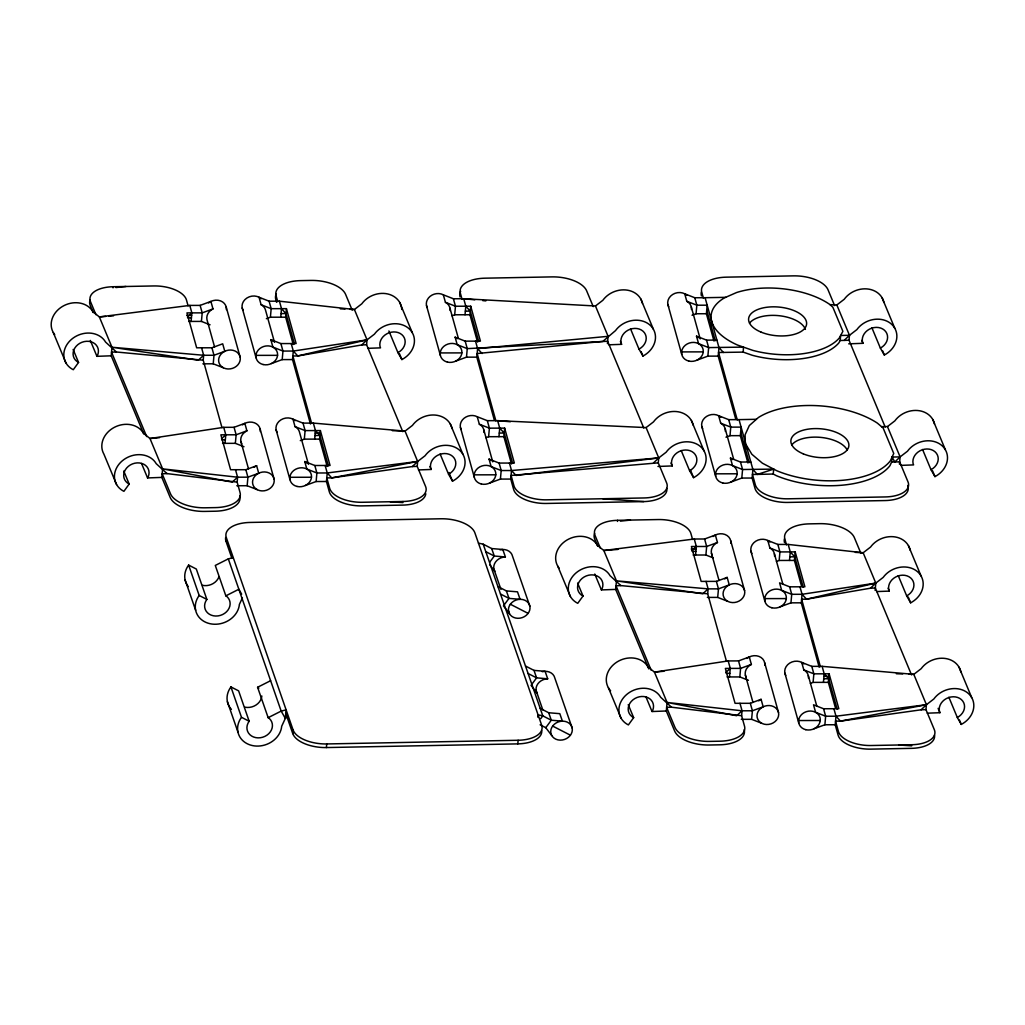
<?xml version="1.0" encoding="UTF-8"?>
<svg xmlns="http://www.w3.org/2000/svg" width="1025" height="1025" viewBox="0 0 1025 1025"><rect width="100%" height="100%" fill="white"/><g stroke="black" fill="none" stroke-linecap="round" stroke-linejoin="round"><path stroke-width="1.5" d="M871.942 327.859L880.36 348.09L884.332 355.022A22.435 18.873 -22.6 0 0 891.647 324.297A22.435 18.873 -22.6 0 0 856.874 329.602L849.469 335.303L840.667 335.47L840.167 340.479L838.847 342.927A66.74 32.967 5.2 0 1 752.248 355.265L743.228 352.113L743.445 347.116L708.647 347.59L698.589 343.657L696.5 336.174L706.558 340.121L716.898 340.108M113.019 287.846L113.122 286.731L153.801 285.949A28.136 13.902 5.2 0 1 186.46 299.979L188.1 305.898M143.692 433.818L111.2 355.803L111.981 347.257L99.348 316.917L92.942 311.741A22.435 18.873 -22.6 0 0 62.435 306.462A22.435 18.873 -22.6 0 0 54.697 334.624M239.696 496.087A30.173 14.901 5.2 0 1 215.147 511.219L204.833 511.411A30.173 14.901 5.2 0 1 170.176 497.433L161.835 477.394L162.616 468.861L149.983 438.521L143.577 433.332A22.435 18.873 -22.6 0 0 114.352 427.335A22.435 18.873 -22.6 0 0 103.922 454.165L116.555 484.505M191.098 321.427L191.867 312.894L189.792 305.412L99.348 316.917L105.652 316.43M210.048 324.784L201.425 321.414L202.207 312.868L200.118 305.399L189.792 305.412M221.989 427.656L203.219 360.198L203.668 355.278L201.579 347.795M223.283 367.744L213.226 363.798L213.994 355.265L211.919 347.782L196.659 347.808L186.947 312.894L202.207 312.868L212.982 308.909L210.894 301.427L200.118 305.399M225.026 443.351L225.795 434.805L223.719 427.335L149.983 438.521L159.516 437.649M231.932 558.394L226 541.303L226.333 537.689A29.392 14.517 5.2 0 1 250.087 522.442L440.955 518.778A29.392 14.517 5.2 0 1 474.908 532.91L541.661 725.162A29.123 14.388 5.2 0 1 518.137 740.268L326.732 743.945A29.123 14.388 5.2 0 1 293.086 729.941L226.333 537.689M243.976 446.708L235.353 443.338L236.134 434.792L234.046 427.31L223.719 427.335M237.147 482.122L167.024 473.601L162.168 473.781L170.509 493.807A30.173 14.901 5.2 0 0 205.167 507.798L215.481 507.606A30.173 14.901 5.2 0 0 240.029 492.474L237.147 482.122L237.595 477.202L235.507 469.719M257.211 489.655L247.153 485.722L247.922 477.176L245.846 469.706L230.587 469.719L220.875 434.818L236.134 434.792L246.91 430.82L244.834 423.351L234.046 427.31M266.359 318.698L270.395 317.212L271.177 308.679L269.088 301.196L259.03 297.25L261.119 304.733A10.968 9.379 -15.6 0 1 265.629 310.498L274.508 342.363M280.735 317.199L281.503 308.653L279.428 301.183L269.088 301.196M293.252 344.502L285.655 317.186L286.423 308.653L271.177 308.679L261.119 304.733M271.42 363.567L282.195 359.596L282.964 351.062L280.888 343.58L270.831 339.647L272.906 347.116L282.964 351.062L293.304 351.05L367.04 339.852L374.433 334.15A22.435 18.873 -22.6 0 1 409.206 328.846A22.435 18.873 -22.6 0 1 401.903 359.57L397.931 352.638L388.898 330.972M310.447 423.978L292.522 359.583L293.304 351.05L291.215 343.567M300.287 440.622L304.322 439.136L305.104 430.59L303.016 423.12L292.958 419.174L295.046 426.656A10.968 9.379 -15.6 0 1 299.569 432.409L308.435 464.287M314.662 439.123L315.431 430.577L313.355 423.094L303.016 423.12M541.751 730.684A29.123 14.388 5.2 0 1 517.804 743.881L326.398 747.558A29.123 14.388 5.2 0 1 292.753 733.554L293.086 729.941M327.18 466.426L319.582 439.11L320.351 430.577L305.104 430.59L295.046 426.656M305.347 485.491L316.123 481.519L316.892 472.986L314.816 465.504L304.758 461.558L306.834 469.04L316.892 472.986L327.231 472.961L417.662 461.455L425.067 455.753A22.435 18.873 -22.6 0 1 459.841 450.449A22.435 18.873 -22.6 0 1 452.525 481.173L448.553 474.242L440.135 454.024M425.798 493.768A28.136 13.902 5.2 0 1 402.684 505.107L361.992 505.889A28.136 13.902 5.2 0 1 329.333 491.859L326.45 481.507L327.231 472.961L325.143 465.491M326.398 747.558L326.732 743.945M402.774 431.666L366.591 344.772L367.04 339.852L354.407 309.512L279.428 301.183M313.355 423.094L405.042 431.115L417.662 461.455L417.213 466.375L425.554 486.401A28.136 13.902 5.2 0 1 403.004 501.494L402.902 502.609L390.141 501.738M451.999 315.764L454.69 314.778L455.472 306.232L453.383 298.762L443.325 294.816A10.968 9.379 -15.6 0 0 430.128 296.34A10.968 9.379 -15.6 0 0 427.361 307.808M465.03 314.765L465.798 306.219L463.723 298.736L453.383 298.762M477.548 342.068L469.95 314.752L470.718 306.219L455.472 306.232L445.414 302.298L443.325 294.816M455.702 361.133L466.49 357.161L467.259 348.628L465.183 341.146L455.126 337.199L457.201 344.682L467.259 348.628L607.646 341.248L643.803 428.091M494.306 420.007L476.817 357.148L477.599 348.602L475.51 341.133M485.927 437.688L488.618 436.701L489.399 428.155L487.311 420.673L477.253 416.739A10.968 9.379 -15.6 0 0 464.056 418.264A10.968 9.379 -15.6 0 0 461.288 429.731M498.957 436.676L499.726 428.143L497.65 420.66L487.311 420.673M511.475 463.992L503.877 436.676L504.646 428.13L489.399 428.155L479.341 424.222L477.253 416.739M489.63 483.057L500.418 479.085L501.187 470.539L499.111 463.069L489.053 459.123L491.129 466.606L501.187 470.539L511.526 470.526L658.729 457.919L666.122 452.23A22.435 18.873 -22.6 0 1 700.895 446.926A22.435 18.873 -22.6 0 1 693.579 477.65L689.607 470.718L681.189 450.488M666.827 488.374A28.136 13.902 5.2 0 1 643.738 501.584L546.287 503.454A28.136 13.902 5.2 0 1 513.627 489.425L510.745 479.072L511.526 470.526L509.438 463.044M517.804 743.881L518.137 740.268M537.843 717.218L538.061 714.809L542.802 715.86L551.296 720.216L562.405 721.152L559.804 713.669L548.695 712.747L540.213 708.377M607.428 343.657L608.094 336.328L595.461 305.988L463.723 298.736L474.78 299.825M617.486 521.443L617.588 520.328L658.268 519.547A28.136 13.902 5.2 0 1 690.927 533.577L692.58 539.496M648.774 668.889L615.679 589.401L616.461 580.855L603.827 550.515L597.421 545.338A22.435 18.873 -22.6 0 0 566.915 540.06A22.435 18.873 -22.6 0 0 559.163 568.222M658.281 462.852L511.078 475.446L513.961 485.812A28.136 13.902 5.2 0 0 546.62 499.828L644.059 497.958A28.136 13.902 5.2 0 0 666.609 482.877L658.281 462.852L658.729 457.919L646.096 427.592L497.65 420.66L510.373 421.736M692.029 315.239L696.065 313.752L696.846 305.207L694.771 297.737L684.713 293.791L686.788 301.273A10.968 9.379 -15.6 0 1 691.452 309.486M744.176 729.685A30.173 14.901 5.2 0 1 719.627 744.816L709.3 745.008A30.173 14.901 5.2 0 1 674.642 731.03L666.301 710.991L667.083 702.458L654.45 672.118L648.043 666.929A22.435 18.873 -22.6 0 0 616.922 662.035A22.435 18.873 -22.6 0 0 610.618 690.773M714.002 341.056L706.404 313.74L707.173 305.194L696.846 305.207L686.788 301.273M697.09 360.108L707.865 356.136L708.647 347.59L706.558 340.121M711.26 326.398L711.709 321.478M695.565 555.025L696.347 546.492L694.258 539.009L603.827 550.515L617.998 549.426M735.694 418.982L718.192 356.123L718.973 347.577L705.098 297.711L694.771 297.737M713.08 557.831L705.892 555.012L706.673 546.479L704.598 538.996L694.258 539.009M726.456 661.253L707.686 593.795L708.134 588.875L706.058 581.393M725.956 437.162L729.992 435.676L730.774 427.13L728.698 419.648L718.64 415.714L720.716 423.197A10.968 9.379 -15.6 0 1 725.38 431.41M727.75 601.342L717.692 597.396L718.474 588.863L716.385 581.38L701.138 581.406L691.427 546.492L706.673 546.479L717.449 542.507L715.373 535.024L704.598 538.996M747.93 462.967L740.332 435.651L741.113 427.118L730.774 427.13L720.716 423.197M731.017 482.019L741.793 478.06L742.574 469.514L740.486 462.032L730.428 458.098L732.516 465.581L742.574 469.514L773.683 469.104L773.234 474.024L776.399 475.69A75.286 37.195 5.2 0 0 889.969 465.657L891.66 461.98L892.109 457.048L900.104 456.894L907.497 451.205A22.435 18.873 -22.6 0 1 942.27 445.901A22.435 18.873 -22.6 0 1 934.967 476.625L930.995 469.693L922.564 449.463M745.521 449.488L745.098 434.779L749.326 425.567L758.372 417.547A75.286 37.195 5.2 0 1 877.349 423.107L883.14 428.014L893.749 453.486L890.418 460.738A75.286 37.195 5.2 0 1 776.848 470.77L762.395 463.197L751.863 454.267L745.969 444.568M729.493 676.948L730.274 668.402L728.186 660.933L654.45 672.118L663.995 671.247M907.663 485.466A28.136 13.902 5.2 0 1 885.113 500.559L787.661 502.429A28.136 13.902 5.2 0 1 755.002 488.4L752.119 478.047L752.901 469.501L739.025 419.635L728.698 419.648M748.442 680.305L739.832 676.936L740.601 668.39L738.525 660.907L728.186 660.933M741.613 715.719L671.49 707.199L666.634 707.378L674.975 727.404A30.173 14.901 5.2 0 0 709.633 741.395L719.947 741.203A30.173 14.901 5.2 0 0 744.496 726.072L741.613 715.719L742.062 710.799L739.986 703.317M761.678 723.253L751.62 719.319L752.401 710.773L750.313 703.304L735.066 703.317L725.354 668.415L740.601 668.39L751.376 664.431L749.301 656.948L738.525 660.907M776.463 561.444L779.154 560.457L779.935 551.924L777.847 544.442L767.789 540.495L769.877 547.978A10.968 9.379 -15.6 0 1 774.541 556.191M789.493 560.444L790.262 551.898L788.187 544.429L777.847 544.442M801.588 586.236L794.413 560.432L795.182 551.898L779.935 551.924L769.877 547.978M780.166 606.813L790.954 602.841L791.723 594.308L789.647 586.825L779.589 582.879L781.665 590.362L791.723 594.308L802.062 594.295L875.798 583.097L883.191 577.395A22.435 18.873 -22.6 0 1 917.964 572.091A22.435 18.873 -22.6 0 1 910.648 602.815L906.689 595.884L898.259 575.666M819.206 667.224L801.281 602.828L802.062 594.295L799.974 586.812M810.391 683.368L813.081 682.381L813.863 673.835L811.774 666.365L801.717 662.419L803.805 669.902A10.968 9.379 -15.6 0 1 808.469 678.114M885.19 427.066L849.02 340.223L849.469 335.303L836.836 304.963L830.007 304.617A66.74 32.967 5.2 0 0 736.603 292.522L724.444 297.852A66.74 32.967 5.2 0 0 737.577 345.066L752.696 350.345A66.74 32.967 5.2 0 0 839.296 338.007L842.883 331.331L832.838 307.192L830.007 304.617M823.421 682.368L824.19 673.822L822.114 666.34L811.774 666.365M835.516 708.16L828.341 682.355L829.11 673.822L813.863 673.835L803.805 669.902M814.106 728.737L824.882 724.765L825.65 716.232L823.575 708.749L813.517 704.803L815.592 712.285L825.65 716.232L835.99 716.206L926.421 704.7L933.826 698.999A22.435 18.873 -22.6 0 1 968.599 693.694A22.435 18.873 -22.6 0 1 961.283 724.419L957.312 717.487L948.894 697.269M934.518 735.143A28.136 13.902 5.2 0 1 911.43 748.353L870.75 749.134A28.136 13.902 5.2 0 1 838.091 735.104L835.208 724.752L835.99 716.206L833.902 708.736M875.132 590.426L875.798 583.097L863.165 552.757L788.187 544.429M899.438 464.235L900.104 456.894L887.471 426.567L881.564 426.669M822.114 666.34L913.8 674.36L926.421 704.7L925.972 709.62L934.313 729.646A28.136 13.902 5.2 0 1 911.763 744.739L911.661 745.854L898.899 744.983M242.425 597.87L239.389 604.404A22.435 19.039 -19.1 0 1 209.971 623.7A22.435 19.039 -19.1 0 1 199.183 595.474L188.626 565.082L196.313 569.029L206.858 599.42A12.966 10.993 -19.1 0 0 209.241 614.154A12.966 10.993 -19.1 0 0 226.461 611.848A12.966 10.993 -19.1 0 0 227.089 596.717L225.846 595.845L215.288 565.441L228.306 558.868L233.252 557.626M111.2 355.803L96.927 356.328L97.695 354.945A12.966 10.903 -22.6 0 0 91.033 341.786A12.966 10.903 -22.6 0 0 74.735 348.18A12.966 10.903 -22.6 0 0 78.553 362.44L73.288 369.718A22.435 18.873 -22.6 0 1 71.532 339.326A22.435 18.873 -22.6 0 1 105.575 342.081L116.402 351.998L203.219 360.198M161.835 477.394L147.562 477.932L148.317 476.548A12.966 10.903 -22.6 0 0 141.668 463.39A12.966 10.903 -22.6 0 0 125.358 469.77A12.966 10.903 -22.6 0 0 129.176 484.043L123.91 491.321A22.435 18.873 -22.6 0 1 122.167 460.93A22.435 18.873 -22.6 0 1 156.21 463.672L167.024 473.601M615.679 589.401L601.406 589.926L602.162 588.542A12.966 10.903 -22.6 0 0 595.499 575.384A12.966 10.903 -22.6 0 0 579.202 581.777A12.966 10.903 -22.6 0 0 583.02 596.038L577.754 603.315A22.435 18.873 -22.6 0 1 576.012 572.937A22.435 18.873 -22.6 0 1 610.042 575.678L620.868 585.595L707.686 593.795M666.301 710.991L652.028 711.529L652.797 710.146A12.966 10.903 -22.6 0 0 646.134 696.987A12.966 10.903 -22.6 0 0 629.837 703.368A12.966 10.903 -22.6 0 0 633.655 717.641L628.389 724.918A22.435 18.873 -22.6 0 1 626.634 694.527A22.435 18.873 -22.6 0 1 660.677 697.269L671.49 707.199M489.681 562.264L494.281 556.024L491.68 548.554L483.198 544.185L478.457 543.135M540.764 718.627L542.802 715.86L483.198 544.185M551.783 735.566L545.774 727.699L551.296 720.216L548.695 712.747M293.304 351.05L297.775 355.957L361.735 344.951L367.04 339.852L297.775 355.957L292.855 355.97L311.626 423.428M327.231 472.961L331.703 477.881L412.357 466.554L417.662 461.455L331.703 477.881L326.783 477.893L329.666 488.246A28.136 13.902 5.2 0 0 362.325 502.276L403.004 501.494M630.554 328.897L638.985 349.115L642.957 356.047A22.435 18.873 -22.6 0 0 650.26 325.322A22.435 18.873 -22.6 0 0 615.487 330.627L602.79 341.428L477.15 353.535L495.921 420.98M653.425 463.031L658.729 457.919L515.998 475.446L511.526 470.526M840.167 340.479L844.164 340.403L849.469 335.303M900.104 456.894L894.799 462.006L891.66 461.98M802.062 594.295L806.534 599.202L870.494 588.196L875.798 583.097L806.534 599.202L801.614 599.215L820.384 666.673M835.99 716.206L840.462 721.126L921.116 709.8L926.421 704.7L840.462 721.126L835.542 721.139L838.424 731.491A28.136 13.902 5.2 0 0 871.083 745.521L911.763 744.739M287.474 716.398L285.334 718.397L281.696 726.238A22.435 19.039 -19.1 0 1 252.265 745.534A22.435 19.039 -19.1 0 1 241.49 717.308L230.933 686.917L238.62 690.863L249.165 721.254A12.966 10.993 -19.1 0 0 251.548 735.988A12.966 10.993 -19.1 0 0 268.768 733.682A12.966 10.993 -19.1 0 0 269.396 718.551L268.153 717.679L257.595 687.275L270.613 680.702M187.383 317.007L191.867 312.894M203.668 355.278L198.299 360.198L111.981 347.257L203.668 355.278L213.994 355.265L224.782 351.293L222.694 343.811L211.919 347.782M221.502 438.751L225.795 434.805M237.595 477.202L232.227 482.122L162.616 468.861L237.595 477.202L247.922 477.176L258.71 473.217L256.622 465.734L245.846 469.706M691.862 550.604L696.347 546.492M708.134 588.875L702.766 593.795L616.461 580.855L708.134 588.875L718.474 588.863L729.249 584.891L727.161 577.408L716.385 581.38M725.969 672.349L730.274 668.402M742.062 710.799L736.693 715.719L667.083 702.458L742.062 710.799L752.401 710.773L763.177 706.814L761.088 699.332L750.313 703.304M595.461 305.988L602.854 300.287A22.435 18.873 -22.6 0 1 625.519 289.934A22.435 18.873 -22.6 0 1 642.496 303.477M646.096 427.592L653.489 421.89A22.435 18.873 -22.6 0 1 676.154 411.537A22.435 18.873 -22.6 0 1 693.131 425.08M836.836 304.963L844.241 299.262A22.435 18.873 -22.6 0 1 866.907 288.909A22.435 18.873 -22.6 0 1 883.883 302.452M887.471 426.567L894.863 420.865A22.435 18.873 -22.6 0 1 917.529 410.5A22.435 18.873 -22.6 0 1 934.505 424.055M225.846 595.845L238.863 589.26L241.657 594.154M268.153 717.679L281.17 711.094L286.116 709.864L285.334 718.397L281.17 711.094L228.306 558.868M773.683 469.104L757.373 474.421L752.452 474.421L755.335 484.787A28.136 13.902 5.2 0 0 787.994 498.803L885.446 496.933A28.136 13.902 5.2 0 0 907.996 481.852L899.655 461.827L894.799 462.006L892.109 457.048M115.889 287.551L125.972 286.488M620.368 521.148L630.452 520.085M608.094 336.328L477.599 348.602L482.07 353.523M108.804 316.187L113.532 315.828M116.402 351.998L111.533 352.177L146.678 436.586M361.735 344.951L366.591 344.772M367.847 348.333L380.531 347.859L380.019 346.514A12.966 10.903 -22.6 0 1 389.128 332.779A12.966 10.903 -22.6 0 1 404.375 337.994A12.966 10.903 -22.6 0 1 397.931 352.638M608.901 344.81L621.586 344.336L621.073 342.991A12.966 10.903 -22.6 0 1 630.183 329.243A12.966 10.903 -22.6 0 1 645.43 334.458A12.966 10.903 -22.6 0 1 638.985 349.115M844.164 340.403L849.02 340.223M848.7 343.836L862.973 343.311L862.461 341.966A12.966 10.903 -22.6 0 1 871.57 328.218A12.966 10.903 -22.6 0 1 886.804 333.433A12.966 10.903 -22.6 0 1 880.36 348.09M412.357 466.554L417.213 466.375M418.482 469.937L431.166 469.463L430.654 468.118A12.966 10.903 -22.6 0 1 439.763 454.37A12.966 10.903 -22.6 0 1 455.01 459.597A12.966 10.903 -22.6 0 1 448.553 474.242M657.947 466.465L672.221 465.927L671.708 464.594A12.966 10.903 -22.6 0 1 680.818 450.846A12.966 10.903 -22.6 0 1 696.065 456.061A12.966 10.903 -22.6 0 1 689.607 470.718M900.911 465.376L913.595 464.902L913.083 463.569A12.966 10.903 -22.6 0 1 922.192 449.821A12.966 10.903 -22.6 0 1 937.439 455.036A12.966 10.903 -22.6 0 1 930.995 469.693M620.868 585.595L616.012 585.775L651.157 670.183M870.494 588.196L875.35 588.017L911.533 674.911M876.606 591.579L889.29 591.105L888.777 589.759A12.966 10.903 -22.6 0 1 897.887 576.024A12.966 10.903 -22.6 0 1 913.134 581.239A12.966 10.903 -22.6 0 1 906.689 595.884M921.116 709.8L925.972 709.62M927.241 713.182L939.925 712.708L939.413 711.363A12.966 10.903 -22.6 0 1 948.522 697.615A12.966 10.903 -22.6 0 1 963.769 702.842A12.966 10.903 -22.6 0 1 957.312 717.487M773.234 474.024L757.373 474.421L752.901 469.501M705.098 297.711L725.649 297.327M737.295 419.955L718.525 352.498L743.228 352.113M739.025 419.635L756.386 419.302M465.35 311.139L470.27 311.139L478.726 341.492M281.055 313.586L285.975 313.573L294.431 343.926M696.065 313.752L706.404 313.74M454.69 314.778L469.95 314.752M186.729 315.392L191.649 315.38M270.395 317.212L285.655 317.186M187.729 317.814L191.419 317.814M188.638 321.427L201.425 321.414M465.183 341.146L480.43 341.12L470.718 306.219M280.888 343.58L296.135 343.554L286.423 308.653M681.599 351.908L703.252 351.87M440.225 352.933L461.865 352.895M255.93 355.368L277.57 355.342M707.865 356.136L718.192 356.123M466.49 357.161L476.817 357.148M282.195 359.596L292.522 359.583M202.886 363.811L213.226 363.798M315.213 433.075L320.133 433.062M499.278 433.062L504.197 433.062L512.654 463.415M314.983 435.497L319.903 435.497L328.359 465.85M729.992 435.676L740.332 435.651M488.618 436.701L503.877 436.676M304.322 439.136L319.582 439.11M221.656 439.738L225.346 439.738M222.566 443.351L235.353 443.338M740.486 462.032L750.825 462.019M499.111 463.069L514.358 463.044L504.646 428.13M314.816 465.504L330.063 465.478L320.351 430.577M715.527 473.819L737.18 473.793M474.152 474.844L495.792 474.818M289.857 477.291L311.498 477.253M741.793 478.06L752.119 478.047M500.418 479.085L510.745 479.072M316.123 481.519L326.45 481.507M236.813 485.735L247.153 485.722M691.196 548.99L696.116 548.977M692.208 551.412L695.898 551.412M693.105 555.025L705.892 555.012M789.814 556.831L794.734 556.818L803.19 587.171M779.154 560.457L794.413 560.432M789.647 586.825L804.894 586.8L795.182 551.898M707.365 597.408L717.692 597.396M764.688 598.613L786.329 598.587M790.954 602.841L801.281 602.828M726.136 673.335L729.826 673.335M823.972 676.321L828.892 676.308M727.033 676.948L739.832 676.936M823.741 678.742L828.661 678.742L837.118 709.095M813.081 682.381L828.341 682.355M823.575 708.749L838.822 708.723L829.11 673.822M741.293 719.332L751.62 719.319M798.616 720.537L820.256 720.498M824.882 724.765L835.208 724.752M392.357 430.667L405.042 431.115L412.434 425.413A22.435 18.873 -22.6 0 1 435.1 415.061A22.435 18.873 -22.6 0 1 452.076 428.604M896.35 673.745L902.692 673.963M909.034 674.194L913.8 674.36L921.193 668.659A22.435 18.873 -22.6 0 1 943.858 658.306A22.435 18.873 -22.6 0 1 960.835 671.849M340.3 308.832L345.002 309.063M349.704 309.281L354.407 309.512L361.799 303.81A22.435 18.873 -22.6 0 1 385.861 293.611A22.435 18.873 -22.6 0 1 401.774 309.486M855.324 552.385L863.165 552.757L870.558 547.055A22.435 18.873 -22.6 0 1 893.223 536.703A22.435 18.873 -22.6 0 1 910.2 550.258M602.79 498.752L643.738 501.584M491.68 548.554L502.788 549.477L505.389 556.959A10.968 9.302 -19.1 0 0 494.768 571.373L489.617 564.634M505.389 556.959L494.281 556.024L485.786 551.668M497.907 586.543L506.388 590.913L517.497 591.835L520.098 599.317L508.989 598.382L500.495 594.026M533.987 670.388L545.095 671.311L547.696 678.793A10.968 9.302 -19.1 0 0 537.074 693.22L531.065 685.353L536.587 677.858L533.987 670.388L525.505 666.032M547.696 678.793L536.587 677.858L528.093 673.502M482.685 300.594L485.85 300.902M510.335 604.238L528.118 613.373M552.642 726.072L570.425 735.207M540.124 724.803L545.774 727.699M199.183 595.474L206.858 599.42M241.49 717.308L249.165 721.254M257.595 687.275L258.838 688.159M718.973 347.577L723.445 352.498M790.262 551.898L794.734 556.818M824.19 673.822L828.661 678.742M465.798 306.219L470.27 311.139M499.726 428.143L504.197 433.062M281.503 308.653L285.975 313.573M315.431 430.577L319.903 435.497M882.115 297.852L894.748 328.192M932.75 419.456L945.383 449.796M882.525 350.691L884.332 355.022M932.558 470.847L934.967 476.625M861.769 340.415L862.973 343.311M834.606 305.591L828.059 289.857A30.173 14.901 5.2 0 0 793.401 275.866L726.315 277.16A30.173 14.901 5.2 0 0 701.766 292.279L703.419 298.198M908.445 545.646L921.078 575.986M959.067 667.249L971.7 697.589M908.252 597.037L910.648 602.815M959.477 720.088L961.283 724.419M888.086 588.222L889.29 591.105M938.118 708.377L939.925 712.708M860.923 553.385L854.376 537.651A30.173 14.901 5.2 0 0 819.718 523.66L809.404 523.865A30.173 14.901 5.2 0 0 784.855 538.983L786.495 544.903M640.74 298.877L653.373 329.217M691.375 420.481L703.996 450.821M641.15 351.716L642.957 356.047M690.581 470.424L693.579 477.65M620.381 341.44L621.586 344.336M671.016 463.044L672.221 465.927M593.232 306.616L586.672 290.882A30.173 14.901 5.2 0 0 552.014 276.891L484.94 278.185A30.173 14.901 5.2 0 0 460.392 293.304L462.032 299.223M600.394 548.285L595.038 535.409A28.136 13.902 5.2 0 1 617.588 520.328M597.69 546.184L594.705 539.035A28.136 13.902 5.2 0 1 594.602 533.461M594.782 574.038L601.406 589.926M646.019 697.077L652.028 711.529M577.613 583.046L583.02 596.038M628.235 704.636L633.655 717.641M557.767 566.172L570.4 596.512M608.402 687.762L621.035 718.102M399.686 302.401L412.319 332.741M450.308 424.004L462.941 454.344M399.494 353.792L401.903 359.57M448.912 472.512L452.525 481.173M429.962 466.567L431.166 469.463M352.177 310.139L345.617 294.406A30.173 14.901 5.2 0 0 310.959 280.427L300.645 280.619A30.173 14.901 5.2 0 0 276.097 295.738L277.737 301.657M95.927 314.688L90.559 301.811A28.136 13.902 5.2 0 1 113.122 286.731M93.211 312.587L90.238 305.437A28.136 13.902 5.2 0 1 90.136 299.864M90.315 340.441L96.927 356.328M141.553 463.479L147.562 477.932M73.134 349.448L78.553 362.44M123.769 471.039L129.176 484.043M53.3 332.574L65.933 362.914M529.848 606.147A10.968 9.302 -19.1 0 0 512.231 602.239A10.968 9.302 -19.1 0 0 515.613 618.037A10.968 9.302 -19.1 0 0 529.848 606.147L512.551 556.319A10.968 9.302 -19.1 0 0 499.982 549.861M572.155 727.981A10.968 9.302 -19.1 0 0 554.538 724.073A10.968 9.302 -19.1 0 0 557.92 739.871A10.968 9.302 -19.1 0 0 572.155 727.981L554.858 678.153A10.968 9.302 -19.1 0 0 542.276 671.695M506.388 590.913L508.989 598.382L503.467 605.865L509.476 613.732L508.438 610.746M493.896 569.106L500.969 589.452M536.037 690.222L542.763 709.838M285.783 713.477L292.753 733.554M185.089 579.868L195.647 610.259M227.396 701.702L237.954 732.093M706.738 310.114L715.245 340.723M740.665 432.037L749.16 462.583M774.387 553.743L782.844 584.096M808.315 675.654L816.771 706.007M691.311 307.026L700.178 338.903M725.239 428.95L733.682 459.303M750.953 551.207L764.829 601.073M784.881 673.13L798.757 722.984M667.864 304.489L681.74 354.355M701.792 426.413L715.668 476.279M730.71 540.764L744.598 590.631A10.968 9.379 -15.6 0 1 730.274 602.277A10.968 9.379 -15.6 0 1 726.866 586.403A10.968 9.379 -15.6 0 1 744.598 590.631M764.637 662.688L778.526 712.554A10.968 9.379 -15.6 0 1 764.202 724.201A10.968 9.379 -15.6 0 1 760.793 708.326A10.968 9.379 -15.6 0 1 778.526 712.554M711.44 553.192L719.038 580.509M745.367 675.116L752.965 702.433M449.924 308.051L458.38 338.404M483.851 429.975L492.73 461.852M426.49 305.527L440.366 355.38M460.417 427.438L474.293 477.304M276.583 302.324L275.763 299.364A30.173 14.901 5.2 0 1 276.366 293.701M242.195 307.961L256.071 357.827M276.122 429.885L289.998 479.751M226.243 307.167L240.119 357.033A10.968 9.379 -15.6 0 1 225.808 368.68A10.968 9.379 -15.6 0 1 222.399 352.805A10.968 9.379 -15.6 0 1 240.119 357.033M260.171 429.091L274.047 478.957A10.968 9.379 -15.6 0 1 259.735 490.603A10.968 9.379 -15.6 0 1 256.327 474.729A10.968 9.379 -15.6 0 1 274.047 478.957M214.571 346.911L206.96 319.595A10.968 9.379 -15.6 0 1 212.982 308.909M240.888 441.519L248.498 468.835M784.522 542.609A30.173 14.901 5.2 0 1 784.433 538.778M751.825 553.487A10.968 9.379 -15.6 0 1 755.733 541.213A10.968 9.379 -15.6 0 1 769.903 542.007M785.752 675.411A10.968 9.379 -15.6 0 1 789.66 663.124A10.968 9.379 -15.6 0 1 803.831 663.931M712.311 555.486A10.968 9.379 -15.6 0 1 717.449 542.507M758.718 700.844A10.968 9.379 -15.6 0 1 761.088 699.332M746.238 677.397A10.968 9.379 -15.6 0 1 751.376 664.431M724.79 578.92A10.968 9.379 -15.6 0 1 727.161 577.408M746.918 658.46A10.968 9.379 -15.6 0 1 758.91 656.384A10.968 9.379 -15.6 0 1 764.791 665.148M712.99 536.536A10.968 9.379 -15.6 0 1 724.983 534.461A10.968 9.379 -15.6 0 1 730.863 543.224M455.126 337.199A10.968 9.379 -15.6 0 1 457.227 338.711M445.414 302.298A10.968 9.379 -15.6 0 1 450.077 310.511M479.341 424.222A10.968 9.379 -15.6 0 1 484.005 432.435M489.053 459.123A10.968 9.379 -15.6 0 1 491.154 460.635M460.058 296.917A30.173 14.901 5.2 0 1 460.661 291.267M241.772 443.799A10.968 9.379 -15.6 0 1 246.91 430.82M208.523 302.939A10.968 9.379 -15.6 0 1 220.503 300.863A10.968 9.379 -15.6 0 1 226.384 309.627M242.451 424.863A10.968 9.379 -15.6 0 1 254.431 422.787A10.968 9.379 -15.6 0 1 260.312 431.551M254.238 467.246A10.968 9.379 -15.6 0 1 256.622 465.734M270.831 339.647A10.968 9.379 -15.6 0 1 272.932 341.146M243.066 310.242A10.968 9.379 -15.6 0 1 246.974 297.968A10.968 9.379 -15.6 0 1 261.144 298.762M304.758 461.558A10.968 9.379 -15.6 0 1 306.859 463.069M276.993 432.166A10.968 9.379 -15.6 0 1 280.901 419.878A10.968 9.379 -15.6 0 1 295.072 420.686M701.433 295.892A30.173 14.901 5.2 0 1 701.343 292.074M696.5 336.174A10.968 9.379 -15.6 0 1 698.602 337.686M668.736 306.782A10.968 9.379 -15.6 0 1 672.643 294.495A10.968 9.379 -15.6 0 1 686.814 295.303M702.663 428.706A10.968 9.379 -15.6 0 1 706.571 416.419A10.968 9.379 -15.6 0 1 720.742 417.213M730.428 458.098A10.968 9.379 -15.6 0 1 732.529 459.597M749.531 323.131A29.123 14.388 5.2 0 1 779.333 315.726A29.123 14.388 5.2 0 1 805.407 329.384M791.812 444.888A29.123 14.388 5.2 0 1 820.359 437.355A29.123 14.388 5.2 0 1 847.137 449.873M188.267 586.582A22.435 19.039 -19.1 0 1 188.626 565.082M226 541.303A29.392 14.517 5.2 0 1 225.667 537.484M231.407 709.39A22.435 19.039 -19.1 0 1 230.933 686.917M218.838 577.101A12.966 10.993 -19.1 0 1 202.54 585.326M261.849 696.013A12.966 10.993 -19.1 0 1 244.847 707.16M805.804 729.697A10.968 9.379 -15.6 0 0 820.115 718.051A10.968 9.379 -15.6 0 0 802.396 713.81A10.968 9.379 -15.6 0 0 805.804 729.697M771.876 607.774A10.968 9.379 -15.6 0 0 786.188 596.127A10.968 9.379 -15.6 0 0 768.468 591.899A10.968 9.379 -15.6 0 0 771.876 607.774M481.34 484.005A10.968 9.379 -15.6 0 0 495.652 472.358A10.968 9.379 -15.6 0 0 477.932 468.13A10.968 9.379 -15.6 0 0 481.34 484.005M447.412 362.094A10.968 9.379 -15.6 0 0 461.724 350.447A10.968 9.379 -15.6 0 0 444.004 346.207A10.968 9.379 -15.6 0 0 447.412 362.094M297.045 486.452A10.968 9.379 -15.6 0 0 311.357 474.806A10.968 9.379 -15.6 0 0 293.637 470.565A10.968 9.379 -15.6 0 0 297.045 486.452M263.118 364.528A10.968 9.379 -15.6 0 0 277.429 352.882A10.968 9.379 -15.6 0 0 259.709 348.654A10.968 9.379 -15.6 0 0 263.118 364.528M722.715 482.98A10.968 9.379 -15.6 0 0 737.026 471.333A10.968 9.379 -15.6 0 0 719.307 467.105A10.968 9.379 -15.6 0 0 722.715 482.98M688.787 361.069A10.968 9.379 -15.6 0 0 703.099 349.41A10.968 9.379 -15.6 0 0 685.379 345.182A10.968 9.379 -15.6 0 0 688.787 361.069M760.96 332.074A29.123 14.388 5.2 0 0 806.521 324.63A29.123 14.388 5.2 0 0 765.316 307.474A29.123 14.388 5.2 0 0 760.96 332.074M803.241 453.832A29.123 14.388 5.2 0 0 848.79 446.387A29.123 14.388 5.2 0 0 807.598 429.232A29.123 14.388 5.2 0 0 803.241 453.832"/></g></svg>
